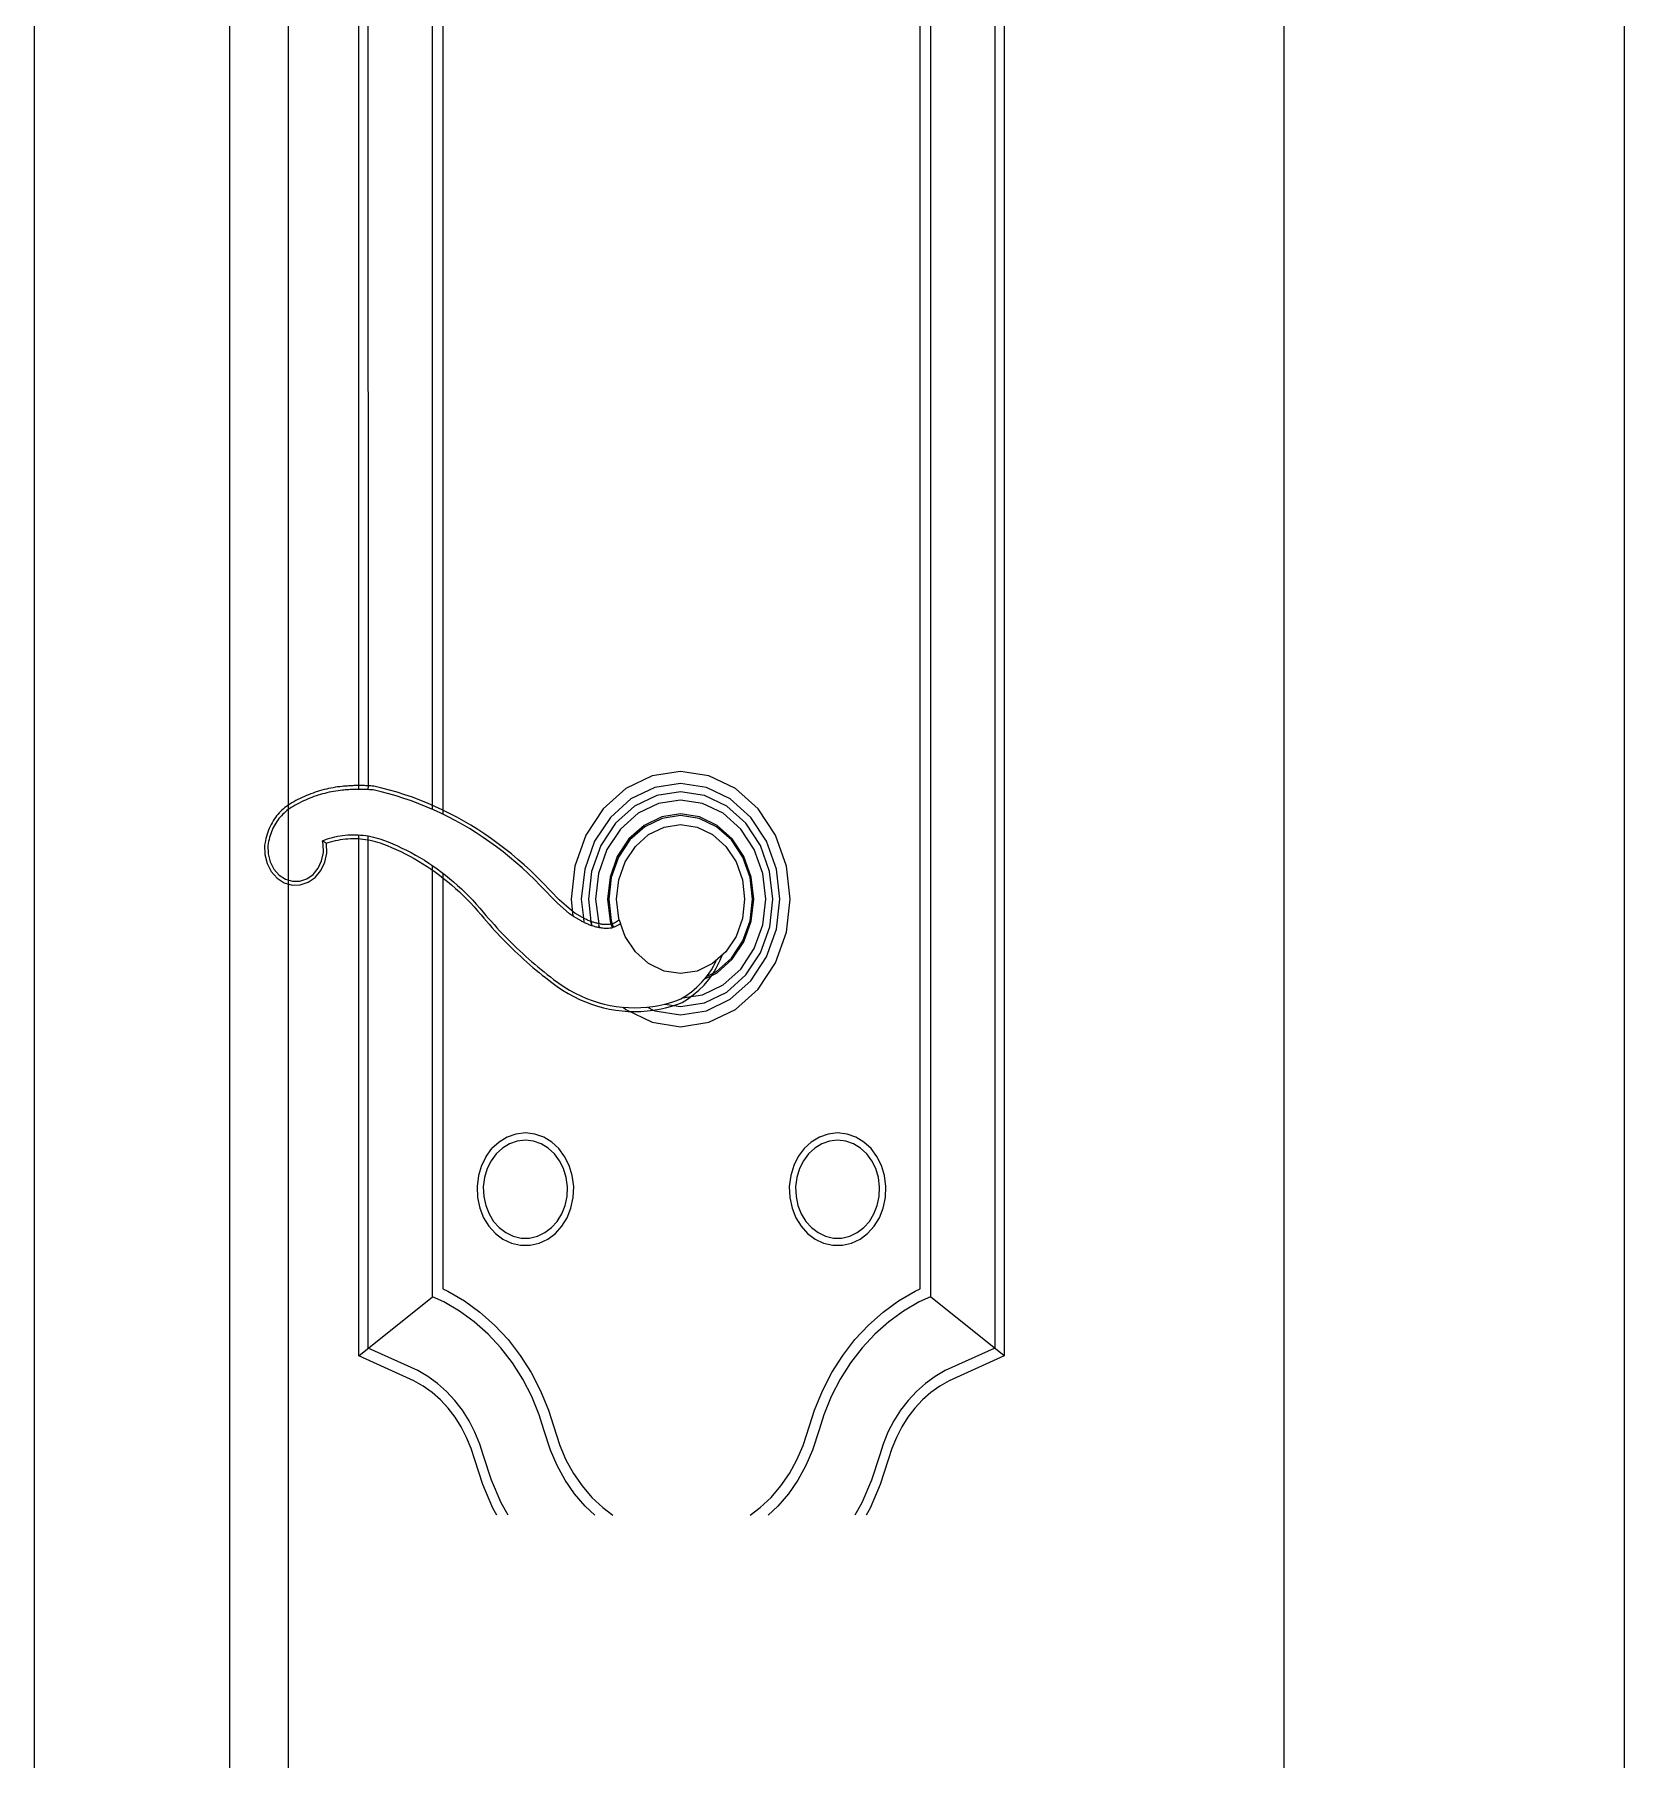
# Model space of a CAD drawing. Header units: inches. Extents: x 160056 to 168773, y -25300 to -22134.
# Drawn here: x 166627.94 to 166633.57, y -24730.51 to -24724.4 of the extents above; entities that cross this region are included whole.
import ezdxf

# ---------------------------------------------------------------- set-up
doc = ezdxf.new("R2010")
doc.units = ezdxf.units.IN
doc.header["$LTSCALE"] = 0.5
doc.header["$MEASUREMENT"] = 0
doc.layers.add('window', color=4, linetype='Continuous', lineweight=13)

msp = doc.modelspace()

# ---------------------------------------------------------------- linework, layer by layer
at = {"layer": 'window'}
for p, q in [((166633.573, -24765.6467), (166633.573, -24681.8319)), ((166632.3678, -24765.6467), (166632.3678, -24683.2288)), ((166628.8428, -24765.6467), (166628.8428, -24687.3322)), ((166628.6328, -24687.5767), (166628.6328, -24765.6467)), ((166627.9428, -24765.6467), (166627.9428, -24688.3799)), ((166629.0908, -24727.0766), (166629.0908, -24720.8608)), ((166631.3768, -24720.8608), (166631.3768, -24729.0824)), ((166629.125, -24727.0639), (166629.1245, -24720.8877)), ((166631.3431, -24720.8877), (166631.3431, -24729.0555)), ((166629.3523, -24727.1476), (166629.3523, -24721.0695)), ((166629.3882, -24721.0981), (166629.3882, -24727.1642)), ((166631.0795, -24728.8451), (166631.0795, -24721.0981)), ((166631.1153, -24721.0695), (166631.1153, -24728.8737)), ((166630.1303, -24727.0288), (166630.0367, -24727.0739)), ((166630.2308, -24727.0134), (166630.1303, -24727.0288)), ((166630.3312, -24727.0288), (166630.2308, -24727.0134)), ((166630.4248, -24727.0739), (166630.3312, -24727.0288)), ((166628.9136, -24727.0953), (166628.9059, -24727.0985)), ((166628.9213, -24727.0923), (166628.9136, -24727.0953)), ((166628.929, -24727.0894), (166628.9213, -24727.0923)), ((166628.9368, -24727.0867), (166628.929, -24727.0894)), ((166628.9446, -24727.0842), (166628.9368, -24727.0867)), ((166628.9525, -24727.0817), (166628.9446, -24727.0842)), ((166628.9553, -24727.0948), (166628.9477, -24727.0972)), ((166628.9604, -24727.0795), (166628.9525, -24727.0817)), ((166628.963, -24727.0926), (166628.9553, -24727.0948)), ((166628.9683, -24727.0774), (166628.9604, -24727.0795)), ((166628.9708, -24727.0906), (166628.963, -24727.0926)), ((166628.9762, -24727.0754), (166628.9683, -24727.0774)), ((166628.9785, -24727.0887), (166628.9708, -24727.0906)), ((166628.9842, -24727.0736), (166628.9762, -24727.0754)), ((166628.9863, -24727.0869), (166628.9785, -24727.0887)), ((166628.9922, -24727.072), (166628.9842, -24727.0736)), ((166628.9941, -24727.0853), (166628.9863, -24727.0869)), ((166629.0002, -24727.0705), (166628.9922, -24727.072)), ((166629.002, -24727.0838), (166628.9941, -24727.0853)), ((166629.0083, -24727.0692), (166629.0002, -24727.0705)), ((166629.0098, -24727.0825), (166629.002, -24727.0838)), ((166629.0163, -24727.068), (166629.0083, -24727.0692)), ((166629.0177, -24727.0814), (166629.0098, -24727.0825)), ((166629.0244, -24727.067), (166629.0163, -24727.068)), ((166629.0256, -24727.0804), (166629.0177, -24727.0814)), ((166629.0325, -24727.0661), (166629.0244, -24727.067)), ((166629.0335, -24727.0796), (166629.0256, -24727.0804)), ((166629.0371, -24727.0657), (166629.0325, -24727.0661)), ((166629.038, -24727.0791), (166629.0335, -24727.0796)), ((166629.0417, -24727.0653), (166629.0371, -24727.0657)), ((166629.0426, -24727.0787), (166629.038, -24727.0791)), ((166629.0464, -24727.0649), (166629.0417, -24727.0653)), ((166629.0471, -24727.0784), (166629.0426, -24727.0787)), ((166629.051, -24727.0646), (166629.0464, -24727.0649)), ((166629.0516, -24727.0781), (166629.0471, -24727.0784)), ((166629.0556, -24727.0643), (166629.051, -24727.0646)), ((166629.0562, -24727.0778), (166629.0516, -24727.0781)), ((166629.0602, -24727.064), (166629.0556, -24727.0643)), ((166629.0607, -24727.0775), (166629.0562, -24727.0778)), ((166629.0648, -24727.0638), (166629.0602, -24727.064)), ((166629.0653, -24727.0773), (166629.0607, -24727.0775)), ((166629.0695, -24727.0636), (166629.0648, -24727.0638)), ((166629.0698, -24727.0771), (166629.0653, -24727.0773)), ((166629.0741, -24727.0634), (166629.0695, -24727.0636)), ((166629.0744, -24727.0769), (166629.0698, -24727.0771)), ((166629.0787, -24727.0633), (166629.0741, -24727.0634)), ((166629.0789, -24727.0768), (166629.0744, -24727.0769)), ((166629.0833, -24727.0632), (166629.0787, -24727.0633)), ((166629.0835, -24727.0767), (166629.0789, -24727.0768)), ((166629.088, -24727.0632), (166629.0833, -24727.0632)), ((166629.088, -24727.0767), (166629.0835, -24727.0767)), ((166629.0926, -24727.0631), (166629.088, -24727.0632)), ((166629.0926, -24727.0766), (166629.088, -24727.0767)), ((166629.0972, -24727.0631), (166629.0926, -24727.0631)), ((166629.0972, -24727.0766), (166629.0926, -24727.0766)), ((166629.1018, -24727.0632), (166629.0972, -24727.0631)), ((166629.1017, -24727.0767), (166629.0972, -24727.0766)), ((166629.1063, -24727.0768), (166629.1017, -24727.0767)), ((166629.1065, -24727.0633), (166629.1018, -24727.0632)), ((166629.1108, -24727.0769), (166629.1063, -24727.0768)), ((166629.1111, -24727.0634), (166629.1065, -24727.0633)), ((166629.1154, -24727.077), (166629.1108, -24727.0769)), ((166629.1157, -24727.0635), (166629.1111, -24727.0634)), ((166629.1199, -24727.0772), (166629.1154, -24727.077)), ((166629.1203, -24727.0637), (166629.1157, -24727.0635)), ((166629.1245, -24727.0774), (166629.1199, -24727.0772)), ((166629.125, -24727.0639), (166629.1203, -24727.0637)), ((166629.1245, -24727.0774), (166629.125, -24727.0639)), ((166629.129, -24727.0776), (166629.1245, -24727.0774)), ((166629.1296, -24727.0642), (166629.125, -24727.0639)), ((166629.1336, -24727.0779), (166629.129, -24727.0776)), ((166629.1342, -24727.0644), (166629.1296, -24727.0642)), ((166629.1381, -24727.0782), (166629.1336, -24727.0779)), ((166629.1388, -24727.0647), (166629.1342, -24727.0644)), ((166629.1426, -24727.0786), (166629.1381, -24727.0782)), ((166629.1442, -24727.0651), (166629.1388, -24727.0647)), ((166629.1699, -24727.0849), (166629.1426, -24727.0786)), ((166629.1723, -24727.0717), (166629.1442, -24727.0651)), ((166629.197, -24727.092), (166629.1699, -24727.0849)), ((166629.1996, -24727.0789), (166629.1723, -24727.0717)), ((166629.2239, -24727.0998), (166629.197, -24727.092)), ((166629.2269, -24727.0868), (166629.1996, -24727.0789)), ((166629.2539, -24727.0953), (166629.2269, -24727.0868)), ((166630.0367, -24727.0739), (166629.9564, -24727.1457)), ((166630.1397, -24727.0696), (166630.0549, -24727.1105)), ((166630.2308, -24727.0557), (166630.1397, -24727.0696)), ((166630.2308, -24727.0852), (166630.1463, -24727.0981)), ((166630.3218, -24727.0696), (166630.2308, -24727.0557)), ((166630.3152, -24727.0981), (166630.2308, -24727.0852)), ((166630.4066, -24727.1105), (166630.3218, -24727.0696)), ((166630.5051, -24727.1457), (166630.4248, -24727.0739)), ((166628.814, -24727.1547), (166628.8091, -24727.1598)), ((166628.819, -24727.1498), (166628.814, -24727.1547)), ((166628.8242, -24727.1452), (166628.819, -24727.1498)), ((166628.8296, -24727.1407), (166628.8242, -24727.1452)), ((166628.8311, -24727.156), (166628.8263, -24727.1604)), ((166628.8351, -24727.1366), (166628.8296, -24727.1407)), ((166628.8361, -24727.1519), (166628.8311, -24727.156)), ((166628.8407, -24727.1326), (166628.8351, -24727.1366)), ((166628.8412, -24727.148), (166628.8361, -24727.1519)), ((166628.8464, -24727.129), (166628.8407, -24727.1326)), ((166628.8465, -24727.1443), (166628.8412, -24727.148)), ((166628.8537, -24727.1246), (166628.8464, -24727.129)), ((166628.8518, -24727.1409), (166628.8465, -24727.1443)), ((166628.8589, -24727.1367), (166628.8518, -24727.1409)), ((166628.861, -24727.1205), (166628.8537, -24727.1246)), ((166628.866, -24727.1326), (166628.8589, -24727.1367)), ((166628.8684, -24727.1164), (166628.861, -24727.1205)), ((166628.8732, -24727.1287), (166628.866, -24727.1326)), ((166628.8758, -24727.1126), (166628.8684, -24727.1164)), ((166628.8804, -24727.1249), (166628.8732, -24727.1287)), ((166628.8832, -24727.1088), (166628.8758, -24727.1126)), ((166628.8877, -24727.1212), (166628.8804, -24727.1249)), ((166628.8907, -24727.1052), (166628.8832, -24727.1088)), ((166628.8951, -24727.1177), (166628.8877, -24727.1212)), ((166628.8983, -24727.1018), (166628.8907, -24727.1052)), ((166628.9024, -24727.1144), (166628.8951, -24727.1177)), ((166628.9059, -24727.0985), (166628.8983, -24727.1018)), ((166628.9099, -24727.1111), (166628.9024, -24727.1144)), ((166628.9173, -24727.1081), (166628.9099, -24727.1111)), ((166628.9249, -24727.1051), (166628.9173, -24727.1081)), ((166628.9324, -24727.1023), (166628.9249, -24727.1051)), ((166628.94, -24727.0997), (166628.9324, -24727.1023)), ((166628.9477, -24727.0972), (166628.94, -24727.0997)), ((166629.2507, -24727.1083), (166629.2239, -24727.0998)), ((166629.2774, -24727.1175), (166629.2507, -24727.1083)), ((166629.2808, -24727.1046), (166629.2539, -24727.0953)), ((166629.3038, -24727.1274), (166629.2774, -24727.1175)), ((166629.3075, -24727.1146), (166629.2808, -24727.1046)), ((166629.3301, -24727.138), (166629.3038, -24727.1274)), ((166629.334, -24727.1253), (166629.3075, -24727.1146)), ((166629.3561, -24727.1492), (166629.3301, -24727.138)), ((166629.3602, -24727.1366), (166629.334, -24727.1253)), ((166629.3819, -24727.1612), (166629.3561, -24727.1492)), ((166629.3863, -24727.1487), (166629.3602, -24727.1366)), ((166629.4121, -24727.1614), (166629.3863, -24727.1487)), ((166629.9564, -24727.1457), (166629.8947, -24727.2392)), ((166630.0549, -24727.1105), (166629.9821, -24727.1756)), ((166630.0676, -24727.1361), (166630, -24727.1965)), ((166630.1463, -24727.0981), (166630.0676, -24727.1361)), ((166630.1528, -24727.1263), (166630.0801, -24727.1613)), ((166630.2308, -24727.1144), (166630.1528, -24727.1263)), ((166630.3087, -24727.1263), (166630.2308, -24727.1144)), ((166630.3814, -24727.1613), (166630.3087, -24727.1263)), ((166630.3939, -24727.1361), (166630.3152, -24727.0981)), ((166630.4615, -24727.1965), (166630.3939, -24727.1361)), ((166630.4794, -24727.1756), (166630.4066, -24727.1105)), ((166630.5668, -24727.2392), (166630.5051, -24727.1457)), ((166628.7739, -24727.2146), (166628.7711, -24727.2215)), ((166628.777, -24727.2079), (166628.7739, -24727.2146)), ((166628.7803, -24727.2013), (166628.777, -24727.2079)), ((166628.7838, -24727.1948), (166628.7803, -24727.2013)), ((166628.7875, -24727.1885), (166628.7838, -24727.1948)), ((166628.7871, -24727.2144), (166628.7843, -24727.2207)), ((166628.7902, -24727.2083), (166628.7871, -24727.2144)), ((166628.7915, -24727.1824), (166628.7875, -24727.1885)), ((166628.7935, -24727.2022), (166628.7902, -24727.2083)), ((166628.7956, -24727.1765), (166628.7915, -24727.1824)), ((166628.7969, -24727.1964), (166628.7935, -24727.2022)), ((166628.7999, -24727.1707), (166628.7956, -24727.1765)), ((166628.8006, -24727.1907), (166628.7969, -24727.1964)), ((166628.8044, -24727.1652), (166628.7999, -24727.1707)), ((166628.8044, -24727.1852), (166628.8006, -24727.1907)), ((166628.8091, -24727.1598), (166628.8044, -24727.1652)), ((166628.8085, -24727.1798), (166628.8044, -24727.1852)), ((166628.8127, -24727.1746), (166628.8085, -24727.1798)), ((166628.8171, -24727.1697), (166628.8127, -24727.1746)), ((166628.8216, -24727.1649), (166628.8171, -24727.1697)), ((166628.8263, -24727.1604), (166628.8216, -24727.1649)), ((166629.4075, -24727.1738), (166629.3819, -24727.1612)), ((166629.4328, -24727.187), (166629.4075, -24727.1738)), ((166629.4377, -24727.1748), (166629.4121, -24727.1614)), ((166629.4579, -24727.201), (166629.4328, -24727.187)), ((166629.463, -24727.1889), (166629.4377, -24727.1748)), ((166629.4827, -24727.2156), (166629.4579, -24727.201)), ((166629.488, -24727.2036), (166629.463, -24727.1889)), ((166629.5072, -24727.2308), (166629.4827, -24727.2156)), ((166629.5127, -24727.2189), (166629.488, -24727.2036)), ((166629.9821, -24727.1756), (166629.9262, -24727.2604)), ((166630, -24727.1965), (166629.9481, -24727.2751)), ((166630.0177, -24727.2171), (166629.9698, -24727.2897)), ((166630.0801, -24727.1613), (166630.0177, -24727.2171)), ((166630.1013, -24727.2041), (166630.0477, -24727.252)), ((166630.1036, -24727.2087), (166630.0509, -24727.2558)), ((166630.1638, -24727.174), (166630.1013, -24727.2041)), ((166630.1649, -24727.1791), (166630.1036, -24727.2087)), ((166630.1174, -24727.2365), (166630.1721, -24727.2102)), ((166630.2308, -24727.1637), (166630.1638, -24727.174)), ((166630.2308, -24727.1691), (166630.1649, -24727.1791)), ((166630.1721, -24727.2102), (166630.2308, -24727.2012)), ((166630.2978, -24727.174), (166630.2308, -24727.1637)), ((166630.2966, -24727.1791), (166630.2308, -24727.1691)), ((166630.2308, -24727.2012), (166630.2894, -24727.2102)), ((166630.2894, -24727.2102), (166630.3441, -24727.2365)), ((166630.3579, -24727.2087), (166630.2966, -24727.1791)), ((166630.3602, -24727.2041), (166630.2978, -24727.174)), ((166630.4106, -24727.2558), (166630.3579, -24727.2087)), ((166630.4138, -24727.252), (166630.3602, -24727.2041)), ((166630.4438, -24727.2171), (166630.3814, -24727.1613)), ((166630.4917, -24727.2897), (166630.4438, -24727.2171)), ((166630.5134, -24727.2751), (166630.4615, -24727.1965)), ((166630.5353, -24727.2604), (166630.4794, -24727.1756)), ((166628.759, -24727.265), (166628.7577, -24727.2736)), ((166628.7577, -24727.2736), (166628.7582, -24727.3067)), ((166628.7604, -24727.2576), (166628.759, -24727.265)), ((166628.7621, -24727.2502), (166628.7604, -24727.2576)), ((166628.7639, -24727.2429), (166628.7621, -24727.2502)), ((166628.7661, -24727.2356), (166628.7639, -24727.2429)), ((166628.7685, -24727.2285), (166628.7661, -24727.2356)), ((166628.7711, -24727.2215), (166628.7685, -24727.2285)), ((166628.7704, -24727.2677), (166628.7693, -24727.2747)), ((166628.7693, -24727.2747), (166628.7698, -24727.3047)), ((166628.7717, -24727.2607), (166628.7704, -24727.2677)), ((166628.7732, -24727.2538), (166628.7717, -24727.2607)), ((166628.775, -24727.247), (166628.7732, -24727.2538)), ((166628.777, -24727.2403), (166628.775, -24727.247)), ((166628.7792, -24727.2336), (166628.777, -24727.2403)), ((166628.7816, -24727.2271), (166628.7792, -24727.2336)), ((166628.7843, -24727.2207), (166628.7816, -24727.2271)), ((166628.9623, -24727.2582), (166628.971, -24727.2549)), ((166628.9654, -24727.2705), (166628.9623, -24727.2582)), ((166628.9623, -24727.2582), (166628.973, -24727.2648)), ((166628.9658, -24727.3005), (166628.9654, -24727.2705)), ((166628.971, -24727.2549), (166628.9798, -24727.2519)), ((166628.9741, -24727.2655), (166628.975, -24727.2661)), ((166628.9745, -24727.2678), (166628.9766, -24727.2671)), ((166628.9766, -24727.2671), (166628.9829, -24727.2649)), ((166628.9769, -24727.2685), (166628.9766, -24727.2671)), ((166628.9774, -24727.3021), (166628.9769, -24727.2685)), ((166628.9798, -24727.2519), (166628.9887, -24727.2492)), ((166628.9829, -24727.2649), (166628.9915, -24727.2623)), ((166628.9887, -24727.2492), (166628.9976, -24727.2467)), ((166628.9915, -24727.2623), (166629.0001, -24727.2599)), ((166628.9976, -24727.2467), (166629.0065, -24727.2446)), ((166629.0001, -24727.2599), (166629.0088, -24727.2578)), ((166629.0065, -24727.2446), (166629.0155, -24727.2427)), ((166629.0088, -24727.2578), (166629.0175, -24727.256)), ((166629.0155, -24727.2427), (166629.0246, -24727.241)), ((166629.0175, -24727.256), (166629.0262, -24727.2544)), ((166629.0246, -24727.241), (166629.0337, -24727.2397)), ((166629.0262, -24727.2544), (166629.035, -24727.2531)), ((166629.0337, -24727.2397), (166629.0428, -24727.2386)), ((166629.035, -24727.2531), (166629.0438, -24727.252)), ((166629.0428, -24727.2386), (166629.0519, -24727.2378)), ((166629.0438, -24727.252), (166629.0526, -24727.2513)), ((166629.0519, -24727.2378), (166629.061, -24727.2373)), ((166629.0526, -24727.2513), (166629.0614, -24727.2508)), ((166629.061, -24727.2373), (166629.0702, -24727.2371)), ((166629.0614, -24727.2508), (166629.0703, -24727.2506)), ((166629.0702, -24727.2371), (166629.0794, -24727.2371)), ((166629.0703, -24727.2506), (166629.0791, -24727.2506)), ((166629.0791, -24727.2506), (166629.088, -24727.2509)), ((166629.0794, -24727.2371), (166629.0885, -24727.2375)), ((166629.088, -24727.2509), (166629.0968, -24727.2515)), ((166629.0885, -24727.2375), (166629.0976, -24727.2381)), ((166629.0908, -24729.0824), (166629.0908, -24727.2376)), ((166629.0968, -24727.2515), (166629.1056, -24727.2524)), ((166629.0976, -24727.2381), (166629.1068, -24727.239)), ((166629.1056, -24727.2524), (166629.1144, -24727.2535)), ((166629.1068, -24727.239), (166629.1159, -24727.2402)), ((166629.1144, -24727.2535), (166629.1232, -24727.255)), ((166629.1159, -24727.2402), (166629.1249, -24727.2416)), ((166629.1232, -24727.255), (166629.1319, -24727.2566)), ((166629.1245, -24729.0555), (166629.1249, -24727.2416)), ((166629.1249, -24727.2416), (166629.134, -24727.2434)), ((166629.1319, -24727.2566), (166629.1406, -24727.2586)), ((166629.134, -24727.2434), (166629.1429, -24727.2454)), ((166629.1406, -24727.2586), (166629.1492, -24727.2608)), ((166629.1429, -24727.2454), (166629.1519, -24727.2477)), ((166629.1492, -24727.2608), (166629.1578, -24727.2633)), ((166629.1519, -24727.2477), (166629.1608, -24727.2502)), ((166629.1578, -24727.2633), (166629.1664, -24727.266)), ((166629.1608, -24727.2502), (166629.1696, -24727.2531)), ((166629.1664, -24727.266), (166629.1748, -24727.269)), ((166629.1696, -24727.2531), (166629.1783, -24727.2562)), ((166629.1748, -24727.269), (166629.1912, -24727.2753)), ((166629.1783, -24727.2562), (166629.195, -24727.2626)), ((166629.1912, -24727.2753), (166629.2075, -24727.2821)), ((166629.195, -24727.2626), (166629.2115, -24727.2694)), ((166629.2115, -24727.2694), (166629.2279, -24727.2766)), ((166629.2279, -24727.2766), (166629.2441, -24727.2842)), ((166629.5314, -24727.2466), (166629.5072, -24727.2308)), ((166629.5372, -24727.235), (166629.5127, -24727.2189)), ((166629.5553, -24727.2631), (166629.5314, -24727.2466)), ((166629.5613, -24727.2516), (166629.5372, -24727.235)), ((166629.5788, -24727.2802), (166629.5553, -24727.2631)), ((166629.5851, -24727.2689), (166629.5613, -24727.2516)), ((166629.6085, -24727.2868), (166629.5851, -24727.2689)), ((166629.8947, -24727.2392), (166629.856, -24727.3482)), ((166629.9262, -24727.2604), (166629.8911, -24727.3591)), ((166629.9481, -24727.2751), (166629.9155, -24727.3668)), ((166630.0477, -24727.252), (166630.0066, -24727.3144)), ((166630.0509, -24727.2558), (166630.0105, -24727.3171)), ((166630.0344, -24727.3331), (166630.0705, -24727.2785)), ((166630.0705, -24727.2785), (166630.1174, -24727.2365)), ((166630.3441, -24727.2365), (166630.3911, -24727.2785)), ((166630.3911, -24727.2785), (166630.4271, -24727.3331)), ((166630.451, -24727.3171), (166630.4106, -24727.2558)), ((166630.455, -24727.3144), (166630.4138, -24727.252)), ((166630.546, -24727.3668), (166630.5134, -24727.2751)), ((166630.5705, -24727.3591), (166630.5353, -24727.2604)), ((166630.6056, -24727.3482), (166630.5668, -24727.2392)), ((166628.7582, -24727.3067), (166628.7662, -24727.339)), ((166628.7662, -24727.339), (166628.7811, -24727.3678)), ((166628.7698, -24727.3047), (166628.7769, -24727.3336)), ((166628.7769, -24727.3336), (166628.7902, -24727.3593)), ((166628.9471, -24727.356), (166628.9596, -24727.3297)), ((166628.9565, -24727.3641), (166628.9705, -24727.3347)), ((166628.9596, -24727.3297), (166628.9658, -24727.3005)), ((166628.9705, -24727.3347), (166628.9774, -24727.3021)), ((166629.2075, -24727.2821), (166629.2237, -24727.2891)), ((166629.2237, -24727.2891), (166629.2397, -24727.2966)), ((166629.2397, -24727.2966), (166629.2556, -24727.3045)), ((166629.2441, -24727.2842), (166629.2603, -24727.2921)), ((166629.2556, -24727.3045), (166629.2714, -24727.3127)), ((166629.2603, -24727.2921), (166629.2762, -24727.3005)), ((166629.2714, -24727.3127), (166629.287, -24727.3213)), ((166629.2762, -24727.3005), (166629.2921, -24727.3092)), ((166629.287, -24727.3213), (166629.3025, -24727.3303)), ((166629.2921, -24727.3092), (166629.3078, -24727.3183)), ((166629.3025, -24727.3303), (166629.3178, -24727.3397)), ((166629.3078, -24727.3183), (166629.3233, -24727.3278)), ((166629.3233, -24727.3278), (166629.3386, -24727.3376)), ((166629.3386, -24727.3376), (166629.3538, -24727.3478)), ((166629.6021, -24727.298), (166629.5788, -24727.2802)), ((166629.6249, -24727.3163), (166629.6021, -24727.298)), ((166629.6316, -24727.3053), (166629.6085, -24727.2868)), ((166629.6475, -24727.3352), (166629.6249, -24727.3163)), ((166629.6544, -24727.3244), (166629.6316, -24727.3053)), ((166629.6696, -24727.3547), (166629.6475, -24727.3352)), ((166629.6767, -24727.344), (166629.6544, -24727.3244)), ((166629.9698, -24727.2897), (166629.9397, -24727.3743)), ((166630.0066, -24727.3144), (166629.9807, -24727.3871)), ((166630.0105, -24727.3171), (166629.9851, -24727.3885)), ((166630.0118, -24727.3968), (166630.0344, -24727.3331)), ((166630.4271, -24727.3331), (166630.4497, -24727.3968)), ((166630.4764, -24727.3885), (166630.451, -24727.3171)), ((166630.4808, -24727.3871), (166630.455, -24727.3144)), ((166630.5218, -24727.3743), (166630.4917, -24727.2897)), ((166628.7811, -24727.3678), (166628.8019, -24727.3912)), ((166628.7902, -24727.3593), (166628.8088, -24727.3802)), ((166628.8019, -24727.3912), (166628.8271, -24727.4074)), ((166628.8088, -24727.3802), (166628.8314, -24727.3948)), ((166628.8314, -24727.3948), (166628.8565, -24727.402)), ((166628.8428, -24729.6467), (166628.8428, -24727.398)), ((166628.8823, -24727.4014), (166628.9071, -24727.3931)), ((166628.9071, -24727.3931), (166628.9292, -24727.3776)), ((166628.9117, -24727.4056), (166628.9365, -24727.3883)), ((166628.9292, -24727.3776), (166628.9471, -24727.356)), ((166628.9365, -24727.3883), (166628.9565, -24727.3641)), ((166629.3178, -24727.3397), (166629.3329, -24727.3494)), ((166629.3329, -24727.3494), (166629.3479, -24727.3594)), ((166629.3479, -24727.3594), (166629.3626, -24727.3698)), ((166629.3523, -24728.8737), (166629.3523, -24727.3468)), ((166629.3538, -24727.3478), (166629.3688, -24727.3584)), ((166629.3626, -24727.3698), (166629.3772, -24727.3806)), ((166629.3688, -24727.3584), (166629.3835, -24727.3693)), ((166629.3772, -24727.3806), (166629.3916, -24727.3917)), ((166629.3835, -24727.3693), (166629.3981, -24727.3806)), ((166629.3882, -24727.3729), (166629.3882, -24728.8451)), ((166629.3916, -24727.3917), (166629.4058, -24727.4032)), ((166629.3981, -24727.3806), (166629.4125, -24727.3922)), ((166629.4125, -24727.3922), (166629.4267, -24727.4041)), ((166629.6914, -24727.3748), (166629.6696, -24727.3547)), ((166629.6987, -24727.3643), (166629.6767, -24727.344)), ((166629.7128, -24727.3954), (166629.6914, -24727.3748)), ((166629.7203, -24727.3851), (166629.6987, -24727.3643)), ((166629.7338, -24727.4166), (166629.7128, -24727.3954)), ((166629.7414, -24727.4065), (166629.7203, -24727.3851)), ((166629.856, -24727.3482), (166629.8427, -24727.4651)), ((166629.8911, -24727.3591), (166629.8791, -24727.4651)), ((166629.9155, -24727.3668), (166629.9044, -24727.4651)), ((166629.9397, -24727.3743), (166629.9295, -24727.4651)), ((166629.9807, -24727.3871), (166629.9719, -24727.4651)), ((166629.9851, -24727.3885), (166629.9765, -24727.4651)), ((166630.0041, -24727.4651), (166630.0118, -24727.3968)), ((166630.4497, -24727.3968), (166630.4575, -24727.4651)), ((166630.4851, -24727.4651), (166630.4764, -24727.3885)), ((166630.4897, -24727.4651), (166630.4808, -24727.3871)), ((166630.5321, -24727.4651), (166630.5218, -24727.3743)), ((166630.5571, -24727.4651), (166630.546, -24727.3668)), ((166630.5825, -24727.4651), (166630.5705, -24727.3591)), ((166630.6188, -24727.4651), (166630.6056, -24727.3482)), ((166628.8271, -24727.4074), (166628.8551, -24727.4155)), ((166628.8551, -24727.4155), (166628.884, -24727.4149)), ((166628.8565, -24727.402), (166628.8823, -24727.4014)), ((166628.884, -24727.4149), (166628.9117, -24727.4056)), ((166629.4058, -24727.4032), (166629.4198, -24727.415)), ((166629.4198, -24727.415), (166629.4336, -24727.4271)), ((166629.4267, -24727.4041), (166629.4407, -24727.4164)), ((166629.4336, -24727.4271), (166629.4472, -24727.4395)), ((166629.4407, -24727.4164), (166629.4545, -24727.429)), ((166629.4472, -24727.4395), (166629.4606, -24727.4523)), ((166629.4545, -24727.429), (166629.468, -24727.442)), ((166629.4606, -24727.4523), (166629.4737, -24727.4654)), ((166629.468, -24727.442), (166629.4813, -24727.4552)), ((166629.4813, -24727.4552), (166629.4944, -24727.4688)), ((166629.7938, -24727.4787), (166629.7338, -24727.4166)), ((166629.8012, -24727.4682), (166629.7414, -24727.4065)), ((166629.4737, -24727.4654), (166629.4866, -24727.4788)), ((166629.4866, -24727.4788), (166629.4992, -24727.4925)), ((166629.4944, -24727.4688), (166629.5072, -24727.4827)), ((166629.4992, -24727.4925), (166629.5116, -24727.5065)), ((166629.5072, -24727.4827), (166629.5198, -24727.4969)), ((166629.5116, -24727.5065), (166629.5239, -24727.5209)), ((166629.5198, -24727.4969), (166629.5321, -24727.5114)), ((166629.5239, -24727.5209), (166629.5333, -24727.5321)), ((166629.5321, -24727.5114), (166629.5415, -24727.5226)), ((166629.5415, -24727.5226), (166629.551, -24727.5336)), ((166629.8374, -24727.5167), (166629.7938, -24727.4787)), ((166629.8439, -24727.5054), (166629.8012, -24727.4682)), ((166629.8509, -24727.5261), (166629.8374, -24727.5167)), ((166629.8427, -24727.4651), (166629.8495, -24727.5251)), ((166629.8566, -24727.5143), (166629.8439, -24727.5054)), ((166629.8835, -24727.5303), (166629.8566, -24727.5143)), ((166629.8791, -24727.4651), (166629.8863, -24727.5319)), ((166629.9044, -24727.4651), (166629.9129, -24727.544)), ((166629.9295, -24727.4651), (166629.9407, -24727.5522)), ((166629.9719, -24727.4651), (166629.9807, -24727.5431)), ((166629.9765, -24727.4651), (166629.9851, -24727.5417)), ((166630.0118, -24727.5334), (166630.0041, -24727.4651)), ((166630.4575, -24727.4651), (166630.4497, -24727.5334)), ((166630.4764, -24727.5417), (166630.4851, -24727.4651)), ((166630.4808, -24727.5431), (166630.4897, -24727.4651)), ((166630.5218, -24727.5559), (166630.5321, -24727.4651)), ((166630.5466, -24727.5636), (166630.5571, -24727.4651)), ((166630.5705, -24727.571), (166630.5825, -24727.4651)), ((166630.6056, -24727.582), (166630.6188, -24727.4651)), ((166629.5333, -24727.5321), (166629.5429, -24727.5432)), ((166629.5429, -24727.5432), (166629.5525, -24727.5543)), ((166629.551, -24727.5336), (166629.5606, -24727.5446)), ((166629.5525, -24727.5543), (166629.5623, -24727.5652)), ((166629.5606, -24727.5446), (166629.5703, -24727.5555)), ((166629.5623, -24727.5652), (166629.5721, -24727.5761)), ((166629.5703, -24727.5555), (166629.5801, -24727.5663)), ((166629.5721, -24727.5761), (166629.5821, -24727.5868)), ((166629.5801, -24727.5663), (166629.5899, -24727.5769)), ((166629.5899, -24727.5769), (166629.5999, -24727.5875)), ((166629.8784, -24727.5424), (166629.8509, -24727.5261)), ((166629.8814, -24727.5441), (166629.8784, -24727.5424)), ((166629.8844, -24727.5457), (166629.8814, -24727.5441)), ((166629.8863, -24727.5319), (166629.8835, -24727.5303)), ((166629.8875, -24727.5473), (166629.8844, -24727.5457)), ((166629.8892, -24727.5334), (166629.8863, -24727.5319)), ((166629.8863, -24727.5319), (166629.8884, -24727.5478)), ((166629.8906, -24727.5488), (166629.8875, -24727.5473)), ((166629.8921, -24727.5349), (166629.8892, -24727.5334)), ((166629.8937, -24727.5503), (166629.8906, -24727.5488)), ((166629.895, -24727.5364), (166629.8921, -24727.5349)), ((166629.8968, -24727.5517), (166629.8937, -24727.5503)), ((166629.898, -24727.5378), (166629.895, -24727.5364)), ((166629.8999, -24727.5531), (166629.8968, -24727.5517)), ((166629.9009, -24727.5391), (166629.898, -24727.5378)), ((166629.9031, -24727.5544), (166629.8999, -24727.5531)), ((166629.9039, -24727.5404), (166629.9009, -24727.5391)), ((166629.9062, -24727.5557), (166629.9031, -24727.5544)), ((166629.9069, -24727.5417), (166629.9039, -24727.5404)), ((166629.9094, -24727.5569), (166629.9062, -24727.5557)), ((166629.9099, -24727.5429), (166629.9069, -24727.5417)), ((166629.9126, -24727.558), (166629.9094, -24727.5569)), ((166629.9129, -24727.544), (166629.9099, -24727.5429)), ((166629.9158, -24727.5592), (166629.9126, -24727.558)), ((166629.9129, -24727.544), (166629.9158, -24727.5592)), ((166629.9129, -24727.544), (166629.9144, -24727.5587)), ((166629.916, -24727.5451), (166629.9129, -24727.544)), ((166629.919, -24727.5602), (166629.9158, -24727.5592)), ((166629.919, -24727.5462), (166629.916, -24727.5451)), ((166629.9221, -24727.5472), (166629.919, -24727.5462)), ((166629.9222, -24727.5612), (166629.919, -24727.5602)), ((166629.9251, -24727.5482), (166629.9221, -24727.5472)), ((166629.9255, -24727.5622), (166629.9222, -24727.5612)), ((166629.9282, -24727.5491), (166629.9251, -24727.5482)), ((166629.9287, -24727.5631), (166629.9255, -24727.5622)), ((166629.9313, -24727.5499), (166629.9282, -24727.5491)), ((166629.932, -24727.5639), (166629.9287, -24727.5631)), ((166629.9344, -24727.5507), (166629.9313, -24727.5499)), ((166629.9353, -24727.5647), (166629.932, -24727.5639)), ((166629.9375, -24727.5515), (166629.9344, -24727.5507)), ((166629.9385, -24727.5654), (166629.9353, -24727.5647)), ((166629.9407, -24727.5522), (166629.9375, -24727.5515)), ((166629.9418, -24727.5661), (166629.9385, -24727.5654)), ((166629.9407, -24727.5522), (166629.9397, -24727.5559)), ((166629.9397, -24727.5559), (166629.9435, -24727.5665)), ((166629.9438, -24727.5528), (166629.9407, -24727.5522)), ((166629.9451, -24727.5668), (166629.9418, -24727.5661)), ((166629.9469, -24727.5534), (166629.9438, -24727.5528)), ((166629.9484, -24727.5673), (166629.9451, -24727.5668)), ((166629.9501, -24727.554), (166629.9469, -24727.5534)), ((166629.9517, -24727.5679), (166629.9484, -24727.5673)), ((166629.9532, -24727.5545), (166629.9501, -24727.554)), ((166629.9551, -24727.5683), (166629.9517, -24727.5679)), ((166629.9562, -24727.5549), (166629.9532, -24727.5545)), ((166629.9604, -24727.5688), (166629.9551, -24727.5683)), ((166629.961, -24727.5553), (166629.9562, -24727.5549)), ((166629.9658, -24727.5689), (166629.9604, -24727.5688)), ((166629.9661, -24727.5554), (166629.961, -24727.5553)), ((166629.9708, -24727.5691), (166629.9658, -24727.5689)), ((166629.9708, -24727.5556), (166629.9661, -24727.5554)), ((166629.9751, -24727.5555), (166629.9708, -24727.5556)), ((166629.9759, -24727.5689), (166629.9708, -24727.5691)), ((166629.9794, -24727.555), (166629.9751, -24727.5555)), ((166629.9809, -24727.5684), (166629.9759, -24727.5689)), ((166629.9836, -24727.5542), (166629.9794, -24727.555)), ((166629.9807, -24727.5431), (166629.9836, -24727.5542)), ((166629.9858, -24727.5675), (166629.9809, -24727.5684)), ((166629.9878, -24727.5531), (166629.9836, -24727.5542)), ((166629.9836, -24727.5542), (166629.9891, -24727.5666)), ((166629.9851, -24727.5417), (166629.9878, -24727.5531)), ((166629.9891, -24727.5666), (166629.9858, -24727.5675)), ((166629.9919, -24727.5517), (166629.9878, -24727.5531)), ((166629.9878, -24727.5531), (166629.9935, -24727.5652)), ((166629.9907, -24727.5662), (166629.9891, -24727.5666)), ((166629.9956, -24727.5645), (166629.9907, -24727.5662)), ((166629.996, -24727.55), (166629.9919, -24727.5517)), ((166630.0003, -24727.5625), (166629.9956, -24727.5645)), ((166629.9999, -24727.548), (166629.996, -24727.55)), ((166630.0037, -24727.5457), (166629.9999, -24727.548)), ((166630.0049, -24727.5602), (166630.0003, -24727.5625)), ((166630.0074, -24727.5431), (166630.0037, -24727.5457)), ((166630.0094, -24727.5575), (166630.0049, -24727.5602)), ((166630.0109, -24727.5403), (166630.0074, -24727.5431)), ((166630.0137, -24727.5545), (166630.0094, -24727.5575)), ((166630.0134, -24727.538), (166630.0109, -24727.5403)), ((166630.0134, -24727.538), (166630.0118, -24727.5334)), ((166630.0134, -24727.538), (166630.0178, -24727.5511)), ((166630.0178, -24727.5511), (166630.0137, -24727.5545)), ((166630.0344, -24727.597), (166630.0178, -24727.5511)), ((166630.4497, -24727.5334), (166630.4271, -24727.597)), ((166630.451, -24727.6131), (166630.4764, -24727.5417)), ((166630.455, -24727.6158), (166630.4808, -24727.5431)), ((166630.4917, -24727.6405), (166630.5218, -24727.5559)), ((166630.5134, -24727.655), (166630.5466, -24727.5636)), ((166630.5353, -24727.6698), (166630.5705, -24727.571)), ((166630.5668, -24727.6909), (166630.6056, -24727.582)), ((166629.5821, -24727.5868), (166629.5921, -24727.5975)), ((166629.5921, -24727.5975), (166629.6022, -24727.608)), ((166629.5999, -24727.5875), (166629.6099, -24727.5979)), ((166629.6022, -24727.608), (166629.6124, -24727.6184)), ((166629.6099, -24727.5979), (166629.62, -24727.6082)), ((166629.6124, -24727.6184), (166629.6227, -24727.6287)), ((166629.62, -24727.6082), (166629.6302, -24727.6184)), ((166629.6227, -24727.6287), (166629.633, -24727.6389)), ((166629.6302, -24727.6184), (166629.6405, -24727.6285)), ((166629.633, -24727.6389), (166629.6435, -24727.649)), ((166629.6405, -24727.6285), (166629.6508, -24727.6385)), ((166629.6508, -24727.6385), (166629.6613, -24727.6484)), ((166630.0705, -24727.6517), (166630.0344, -24727.597)), ((166630.4271, -24727.597), (166630.3911, -24727.6517)), ((166630.4106, -24727.6744), (166630.451, -24727.6131)), ((166630.4138, -24727.6782), (166630.455, -24727.6158)), ((166630.4438, -24727.7131), (166630.4917, -24727.6405)), ((166629.6435, -24727.649), (166629.654, -24727.6589)), ((166629.654, -24727.6589), (166629.6646, -24727.6687)), ((166629.6613, -24727.6484), (166629.6718, -24727.6582)), ((166629.6646, -24727.6687), (166629.6753, -24727.6785)), ((166629.6718, -24727.6582), (166629.6824, -24727.6678)), ((166629.6753, -24727.6785), (166629.686, -24727.6881)), ((166629.6824, -24727.6678), (166629.693, -24727.6773)), ((166629.686, -24727.6881), (166629.6969, -24727.6976)), ((166629.693, -24727.6773), (166629.7038, -24727.6867)), ((166629.6969, -24727.6976), (166629.7078, -24727.7069)), ((166629.7038, -24727.6867), (166629.7146, -24727.696)), ((166629.7146, -24727.696), (166629.7255, -24727.7052)), ((166629.7255, -24727.7052), (166629.7365, -24727.7143)), ((166630.1174, -24727.6936), (166630.0705, -24727.6517)), ((166630.1721, -24727.72), (166630.1174, -24727.6936)), ((166630.3441, -24727.6936), (166630.2894, -24727.72)), ((166630.3395, -24727.7153), (166630.3468, -24727.7022)), ((166630.3911, -24727.6517), (166630.3441, -24727.6936)), ((166630.3468, -24727.7022), (166630.3537, -24727.6889)), ((166630.3537, -24727.6889), (166630.3568, -24727.6823)), ((166630.3566, -24727.7094), (166630.3637, -24727.6956)), ((166630.3579, -24727.7215), (166630.4106, -24727.6744)), ((166630.3602, -24727.7261), (166630.4138, -24727.6782)), ((166630.3637, -24727.6956), (166630.3704, -24727.6815)), ((166630.3704, -24727.6815), (166630.3766, -24727.6672)), ((166630.3766, -24727.6672), (166630.3783, -24727.6631)), ((166630.4615, -24727.7337), (166630.5134, -24727.655)), ((166630.4794, -24727.7546), (166630.5353, -24727.6698)), ((166630.5051, -24727.7845), (166630.5668, -24727.6909)), ((166629.7078, -24727.7069), (166629.7188, -24727.7162)), ((166629.7188, -24727.7162), (166629.7298, -24727.7253)), ((166629.7298, -24727.7253), (166629.741, -24727.7343)), ((166629.7365, -24727.7143), (166629.7475, -24727.7232)), ((166629.741, -24727.7343), (166629.7522, -24727.7432)), ((166629.7475, -24727.7232), (166629.7587, -24727.732)), ((166629.7522, -24727.7432), (166629.7635, -24727.7519)), ((166629.7587, -24727.732), (166629.7698, -24727.7407)), ((166629.7635, -24727.7519), (166629.7748, -24727.7606)), ((166629.7698, -24727.7407), (166629.7811, -24727.7493)), ((166629.7748, -24727.7606), (166629.7934, -24727.7743)), ((166629.7811, -24727.7493), (166629.7994, -24727.7628)), ((166629.7994, -24727.7628), (166629.8182, -24727.7754)), ((166630.2308, -24727.729), (166630.1721, -24727.72)), ((166630.2894, -24727.72), (166630.2308, -24727.729)), ((166630.2882, -24727.7773), (166630.306, -24727.7597)), ((166630.306, -24727.7597), (166630.3226, -24727.7405)), ((166630.3138, -24727.7696), (166630.331, -24727.7497)), ((166630.317, -24727.7469), (166630.3414, -24727.7357)), ((166630.3226, -24727.7405), (166630.3323, -24727.7274)), ((166630.3248, -24727.7374), (166630.3579, -24727.7215)), ((166630.331, -24727.7497), (166630.3414, -24727.7357)), ((166630.3323, -24727.7274), (166630.3395, -24727.7153)), ((166630.3414, -24727.7357), (166630.3491, -24727.7229)), ((166630.3414, -24727.7357), (166630.3602, -24727.7261)), ((166630.3491, -24727.7229), (166630.3566, -24727.7094)), ((166630.3814, -24727.7688), (166630.4438, -24727.7131)), ((166630.3939, -24727.7941), (166630.4615, -24727.7337)), ((166630.4066, -24727.8196), (166630.4794, -24727.7546)), ((166629.7934, -24727.7743), (166629.8126, -24727.7873)), ((166629.8126, -24727.7873), (166629.8322, -24727.7992)), ((166629.8182, -24727.7754), (166629.8374, -24727.7872)), ((166629.8322, -24727.7992), (166629.8523, -24727.8102)), ((166629.8374, -24727.7872), (166629.857, -24727.7979)), ((166629.8523, -24727.8102), (166629.8727, -24727.8203)), ((166629.857, -24727.7979), (166629.877, -24727.8077)), ((166629.8727, -24727.8203), (166629.8935, -24727.8293)), ((166629.877, -24727.8077), (166629.8973, -24727.8165)), ((166629.8973, -24727.8165), (166629.918, -24727.8243)), ((166629.918, -24727.8243), (166629.9389, -24727.8311)), ((166630.1964, -24727.8308), (166630.2173, -24727.824)), ((166630.2173, -24727.824), (166630.2312, -24727.8187)), ((166630.2312, -24727.8187), (166630.2494, -24727.8077)), ((166630.2357, -24727.8312), (166630.2551, -24727.8195)), ((166630.2377, -24727.8148), (166630.3087, -24727.8039)), ((166630.2494, -24727.8077), (166630.2693, -24727.7934)), ((166630.2551, -24727.8195), (166630.2757, -24727.8046)), ((166630.2693, -24727.7934), (166630.2882, -24727.7773)), ((166630.2757, -24727.8046), (166630.2954, -24727.7879)), ((166630.2954, -24727.7879), (166630.3138, -24727.7696)), ((166630.3087, -24727.8039), (166630.3814, -24727.7688)), ((166630.3152, -24727.832), (166630.3939, -24727.7941)), ((166630.3218, -24727.8605), (166630.4066, -24727.8196)), ((166630.4248, -24727.8563), (166630.5051, -24727.7845)), ((166629.8935, -24727.8293), (166629.9146, -24727.8372)), ((166629.9146, -24727.8372), (166629.936, -24727.8442)), ((166629.936, -24727.8442), (166629.9576, -24727.8501)), ((166629.9389, -24727.8311), (166629.96, -24727.8369)), ((166629.9576, -24727.8501), (166629.9794, -24727.8549)), ((166629.96, -24727.8369), (166629.9813, -24727.8416)), ((166629.9794, -24727.8549), (166630.0013, -24727.8587)), ((166629.9813, -24727.8416), (166630.0027, -24727.8453)), ((166630.0013, -24727.8587), (166630.0234, -24727.8613)), ((166630.0027, -24727.8453), (166630.0243, -24727.8479)), ((166630.0234, -24727.8613), (166630.0455, -24727.863)), ((166630.0243, -24727.8479), (166630.046, -24727.8495)), ((166630.0276, -24727.8481), (166630.0367, -24727.8563)), ((166630.0367, -24727.8563), (166630.1303, -24727.9014)), ((166630.0455, -24727.863), (166630.0677, -24727.8635)), ((166630.046, -24727.8495), (166630.0676, -24727.85)), ((166630.0676, -24727.85), (166630.0893, -24727.8494)), ((166630.0677, -24727.8635), (166630.0898, -24727.8629)), ((166630.0893, -24727.8494), (166630.111, -24727.8478)), ((166630.0898, -24727.8629), (166630.112, -24727.8613)), ((166630.111, -24727.8478), (166630.1325, -24727.8451)), ((166630.112, -24727.8613), (166630.134, -24727.8585)), ((166630.1129, -24727.8476), (166630.134, -24727.8585)), ((166630.1325, -24727.8451), (166630.154, -24727.8414)), ((166630.134, -24727.8585), (166630.156, -24727.8547)), ((166630.1352, -24727.8583), (166630.1397, -24727.8605)), ((166630.1397, -24727.8605), (166630.2308, -24727.8745)), ((166630.154, -24727.8414), (166630.1753, -24727.8366)), ((166630.156, -24727.8547), (166630.1777, -24727.8498)), ((166630.1753, -24727.8366), (166630.1964, -24727.8308)), ((166630.1753, -24727.8366), (166630.2308, -24727.845)), ((166630.1777, -24727.8498), (166630.1993, -24727.8439)), ((166630.1993, -24727.8439), (166630.2207, -24727.8369)), ((166630.2207, -24727.8369), (166630.2357, -24727.8312)), ((166630.2308, -24727.845), (166630.3152, -24727.832)), ((166630.2308, -24727.8745), (166630.3218, -24727.8605)), ((166630.3312, -24727.9014), (166630.4248, -24727.8563)), ((166630.1303, -24727.9014), (166630.2308, -24727.9168)), ((166630.2308, -24727.9168), (166630.3312, -24727.9014)), ((166629.6162, -24728.3079), (166629.5877, -24728.3252)), ((166629.6475, -24728.2969), (166629.6162, -24728.3079)), ((166629.681, -24728.2931), (166629.6475, -24728.2969)), ((166629.7145, -24728.2969), (166629.681, -24728.2931)), ((166629.7458, -24728.3079), (166629.7145, -24728.2969)), ((166629.7742, -24728.3252), (166629.7458, -24728.3079)), ((166630.7219, -24728.3079), (166630.6934, -24728.3252)), ((166630.7532, -24728.2969), (166630.7219, -24728.3079)), ((166630.7867, -24728.2931), (166630.7532, -24728.2969)), ((166630.8202, -24728.2969), (166630.7867, -24728.2931)), ((166630.8515, -24728.3079), (166630.8202, -24728.2969)), ((166630.8799, -24728.3252), (166630.8515, -24728.3079)), ((166629.5418, -24728.3763), (166629.5256, -24728.4085)), ((166629.5418, -24728.3763), (166629.5627, -24728.3483)), ((166629.5781, -24728.367), (166629.5599, -24728.3913)), ((166629.5877, -24728.3252), (166629.5627, -24728.3483)), ((166629.5998, -24728.3469), (166629.5781, -24728.367)), ((166629.6246, -24728.3318), (166629.5998, -24728.3469)), ((166629.6518, -24728.3223), (166629.6246, -24728.3318)), ((166629.681, -24728.319), (166629.6518, -24728.3223)), ((166629.7101, -24728.3223), (166629.681, -24728.319)), ((166629.7373, -24728.3318), (166629.7101, -24728.3223)), ((166629.7621, -24728.3469), (166629.7373, -24728.3318)), ((166629.7839, -24728.367), (166629.7621, -24728.3469)), ((166629.7992, -24728.3483), (166629.7742, -24728.3252)), ((166629.802, -24728.3913), (166629.7839, -24728.367)), ((166629.8201, -24728.3763), (166629.7992, -24728.3483)), ((166629.8363, -24728.4085), (166629.8201, -24728.3763)), ((166630.6475, -24728.3763), (166630.6313, -24728.4085)), ((166630.6684, -24728.3483), (166630.6475, -24728.3763)), ((166630.6838, -24728.367), (166630.6656, -24728.3913)), ((166630.6934, -24728.3252), (166630.6684, -24728.3483)), ((166630.7055, -24728.3469), (166630.6838, -24728.367)), ((166630.7303, -24728.3318), (166630.7055, -24728.3469)), ((166630.7575, -24728.3223), (166630.7303, -24728.3318)), ((166630.7867, -24728.319), (166630.7575, -24728.3223)), ((166630.8158, -24728.3223), (166630.7867, -24728.319)), ((166630.8431, -24728.3318), (166630.8158, -24728.3223)), ((166630.8678, -24728.3469), (166630.8431, -24728.3318)), ((166630.8896, -24728.367), (166630.8678, -24728.3469)), ((166630.9049, -24728.3483), (166630.8799, -24728.3252)), ((166630.9078, -24728.3913), (166630.8896, -24728.367)), ((166630.9258, -24728.3763), (166630.9049, -24728.3483)), ((166630.942, -24728.4085), (166630.9258, -24728.3763)), ((166629.5256, -24728.4085), (166629.5148, -24728.4441)), ((166629.5458, -24728.4193), (166629.5364, -24728.4504)), ((166629.5599, -24728.3913), (166629.5458, -24728.4193)), ((166629.8161, -24728.4193), (166629.802, -24728.3913)), ((166629.8256, -24728.4504), (166629.8161, -24728.4193)), ((166629.8472, -24728.4441), (166629.8363, -24728.4085)), ((166630.6313, -24728.4085), (166630.6205, -24728.4441)), ((166630.6515, -24728.4193), (166630.6421, -24728.4504)), ((166630.6656, -24728.3913), (166630.6515, -24728.4193)), ((166630.9218, -24728.4193), (166630.9078, -24728.3913)), ((166630.9313, -24728.4504), (166630.9218, -24728.4193)), ((166630.9529, -24728.4441), (166630.942, -24728.4085)), ((166629.5148, -24728.4441), (166629.5099, -24728.4826)), ((166629.5099, -24728.4826), (166629.5116, -24728.522)), ((166629.5364, -24728.4504), (166629.5321, -24728.4838)), ((166629.5321, -24728.4838), (166629.5336, -24728.5181)), ((166629.8298, -24728.4838), (166629.8256, -24728.4504)), ((166629.8284, -24728.5181), (166629.8298, -24728.4838)), ((166629.852, -24728.4826), (166629.8472, -24728.4441)), ((166629.8504, -24728.522), (166629.852, -24728.4826)), ((166630.6205, -24728.4441), (166630.6156, -24728.4826)), ((166630.6156, -24728.4826), (166630.6173, -24728.522)), ((166630.6421, -24728.4504), (166630.6379, -24728.4838)), ((166630.6379, -24728.4838), (166630.6393, -24728.5181)), ((166630.9355, -24728.4838), (166630.9313, -24728.4504)), ((166630.9341, -24728.5181), (166630.9355, -24728.4838)), ((166630.9577, -24728.4826), (166630.9529, -24728.4441)), ((166630.9561, -24728.522), (166630.9577, -24728.4826)), ((166629.5116, -24728.522), (166629.5195, -24728.5591)), ((166629.5195, -24728.5591), (166629.5331, -24728.5931)), ((166629.5336, -24728.5181), (166629.5405, -24728.5504)), ((166629.5405, -24728.5504), (166629.5523, -24728.58)), ((166629.8096, -24728.58), (166629.8215, -24728.5504)), ((166629.8215, -24728.5504), (166629.8284, -24728.5181)), ((166629.8289, -24728.5931), (166629.8425, -24728.5591)), ((166629.8425, -24728.5591), (166629.8504, -24728.522)), ((166630.6173, -24728.522), (166630.6252, -24728.5591)), ((166630.6252, -24728.5591), (166630.6388, -24728.5931)), ((166630.6393, -24728.5181), (166630.6462, -24728.5504)), ((166630.6462, -24728.5504), (166630.658, -24728.58)), ((166630.9153, -24728.58), (166630.9272, -24728.5504)), ((166630.9272, -24728.5504), (166630.9341, -24728.5181)), ((166630.9346, -24728.5931), (166630.9482, -24728.5591)), ((166630.9482, -24728.5591), (166630.9561, -24728.522)), ((166629.5331, -24728.5931), (166629.5517, -24728.6233)), ((166629.5523, -24728.58), (166629.5685, -24728.6062)), ((166629.5685, -24728.6062), (166629.5885, -24728.6285)), ((166629.7734, -24728.6285), (166629.7934, -24728.6062)), ((166629.7934, -24728.6062), (166629.8096, -24728.58)), ((166629.8102, -24728.6233), (166629.8289, -24728.5931)), ((166630.6388, -24728.5931), (166630.6574, -24728.6233)), ((166630.658, -24728.58), (166630.6742, -24728.6062)), ((166630.6742, -24728.6062), (166630.6943, -24728.6285)), ((166630.8791, -24728.6285), (166630.8991, -24728.6062)), ((166630.8991, -24728.6062), (166630.9153, -24728.58)), ((166630.9159, -24728.6233), (166630.9346, -24728.5931)), ((166629.5517, -24728.6233), (166629.5747, -24728.6489)), ((166629.5747, -24728.6489), (166629.6015, -24728.6692)), ((166629.5885, -24728.6285), (166629.6119, -24728.6462)), ((166629.6015, -24728.6692), (166629.6315, -24728.6834)), ((166629.6119, -24728.6462), (166629.6379, -24728.6586)), ((166629.6379, -24728.6586), (166629.6662, -24728.6651)), ((166629.6662, -24728.6651), (166629.6957, -24728.6651)), ((166629.6957, -24728.6651), (166629.724, -24728.6586)), ((166629.724, -24728.6586), (166629.7501, -24728.6462)), ((166629.7304, -24728.6834), (166629.7604, -24728.6692)), ((166629.7501, -24728.6462), (166629.7734, -24728.6285)), ((166629.7604, -24728.6692), (166629.7872, -24728.6489)), ((166629.7872, -24728.6489), (166629.8102, -24728.6233)), ((166630.6574, -24728.6233), (166630.6804, -24728.6489)), ((166630.6804, -24728.6489), (166630.7072, -24728.6692)), ((166630.6943, -24728.6285), (166630.7176, -24728.6462)), ((166630.7072, -24728.6692), (166630.7372, -24728.6834)), ((166630.7176, -24728.6462), (166630.7436, -24728.6586)), ((166630.7436, -24728.6586), (166630.7719, -24728.6651)), ((166630.7719, -24728.6651), (166630.8015, -24728.6651)), ((166630.8015, -24728.6651), (166630.8297, -24728.6586)), ((166630.8297, -24728.6586), (166630.8558, -24728.6462)), ((166630.8361, -24728.6834), (166630.8661, -24728.6692)), ((166630.8558, -24728.6462), (166630.8791, -24728.6285)), ((166630.8661, -24728.6692), (166630.8929, -24728.6489)), ((166630.8929, -24728.6489), (166630.9159, -24728.6233)), ((166629.6315, -24728.6834), (166629.664, -24728.6909)), ((166629.664, -24728.6909), (166629.6979, -24728.6909)), ((166629.6979, -24728.6909), (166629.7304, -24728.6834)), ((166630.7372, -24728.6834), (166630.7697, -24728.6909)), ((166630.7697, -24728.6909), (166630.8037, -24728.6909)), ((166630.8037, -24728.6909), (166630.8361, -24728.6834)), ((166629.3882, -24728.8451), (166629.4068, -24728.8534)), ((166629.4068, -24728.8534), (166629.4649, -24728.8872)), ((166631.0027, -24728.8872), (166631.0609, -24728.8534)), ((166631.0609, -24728.8534), (166631.0795, -24728.8451)), ((166629.0908, -24729.0824), (166629.3523, -24728.8737)), ((166629.3923, -24728.8916), (166629.3523, -24728.8737)), ((166629.4474, -24728.9237), (166629.3923, -24728.8916)), ((166629.4997, -24728.9617), (166629.4474, -24728.9237)), ((166629.4649, -24728.8872), (166629.5201, -24728.9273)), ((166629.5201, -24728.9273), (166629.5718, -24728.9732)), ((166630.8958, -24728.9732), (166630.9475, -24728.9273)), ((166630.9475, -24728.9273), (166631.0027, -24728.8872)), ((166631.0202, -24728.9237), (166630.9679, -24728.9617)), ((166631.0754, -24728.8916), (166631.0202, -24728.9237)), ((166631.1153, -24728.8737), (166631.0754, -24728.8916)), ((166631.3768, -24729.0824), (166631.1153, -24728.8737)), ((166629.5487, -24729.0052), (166629.4997, -24728.9617)), ((166629.5718, -24728.9732), (166629.6195, -24729.0246)), ((166630.8481, -24729.0246), (166630.8958, -24728.9732)), ((166630.9679, -24728.9617), (166630.9189, -24729.0052)), ((166629.594, -24729.0539), (166629.5487, -24729.0052)), ((166629.6195, -24729.0246), (166629.6629, -24729.081)), ((166630.8047, -24729.081), (166630.8481, -24729.0246)), ((166630.9189, -24729.0052), (166630.8737, -24729.0539)), ((166629.2865, -24729.1704), (166629.0908, -24729.0824)), ((166629.3001, -24729.1345), (166629.1245, -24729.0555)), ((166629.6351, -24729.1074), (166629.594, -24729.0539)), ((166629.6717, -24729.1651), (166629.6351, -24729.1074)), ((166629.6629, -24729.081), (166629.7015, -24729.1419)), ((166630.7661, -24729.1419), (166630.8047, -24729.081)), ((166630.8326, -24729.1074), (166630.796, -24729.1651)), ((166630.8737, -24729.0539), (166630.8326, -24729.1074)), ((166631.3431, -24729.0555), (166631.1675, -24729.1345)), ((166631.3768, -24729.0824), (166631.1812, -24729.1704)), ((166629.3195, -24729.1896), (166629.2865, -24729.1704)), ((166629.336, -24729.1554), (166629.3001, -24729.1345)), ((166629.37, -24729.1801), (166629.336, -24729.1554)), ((166629.7034, -24729.2266), (166629.6717, -24729.1651)), ((166629.7015, -24729.1419), (166629.735, -24729.2068)), ((166630.7326, -24729.2068), (166630.7661, -24729.1419)), ((166630.796, -24729.1651), (166630.7642, -24729.2266)), ((166631.1316, -24729.1554), (166631.0976, -24729.1801)), ((166631.1675, -24729.1345), (166631.1316, -24729.1554)), ((166631.1812, -24729.1704), (166631.1481, -24729.1896)), ((166629.3509, -24729.2124), (166629.3195, -24729.1896)), ((166629.3802, -24729.2385), (166629.3509, -24729.2124)), ((166629.4019, -24729.2084), (166629.37, -24729.1801)), ((166629.4314, -24729.2401), (166629.4019, -24729.2084)), ((166629.7301, -24729.2913), (166629.7034, -24729.2266)), ((166629.735, -24729.2068), (166629.7631, -24729.2751)), ((166630.7045, -24729.2751), (166630.7326, -24729.2068)), ((166630.7642, -24729.2266), (166630.7376, -24729.2913)), ((166631.0657, -24729.2084), (166631.0363, -24729.2401)), ((166631.0976, -24729.1801), (166631.0657, -24729.2084)), ((166631.1168, -24729.2124), (166631.0874, -24729.2385)), ((166631.1481, -24729.1896), (166631.1168, -24729.2124)), ((166629.4073, -24729.2676), (166629.3802, -24729.2385)), ((166629.432, -24729.2997), (166629.4073, -24729.2676)), ((166629.4581, -24729.2749), (166629.4314, -24729.2401)), ((166629.4819, -24729.3125), (166629.4581, -24729.2749)), ((166629.7468, -24729.3443), (166629.7301, -24729.2913)), ((166629.7631, -24729.2751), (166629.7804, -24729.3298)), ((166630.6872, -24729.3298), (166630.7045, -24729.2751)), ((166630.7376, -24729.2913), (166630.7208, -24729.3443)), ((166631.0095, -24729.2749), (166630.9857, -24729.3125)), ((166631.0363, -24729.2401), (166631.0095, -24729.2749)), ((166631.0603, -24729.2676), (166631.0357, -24729.2997)), ((166631.0874, -24729.2385), (166631.0603, -24729.2676)), ((166629.4539, -24729.3343), (166629.432, -24729.2997)), ((166629.4729, -24729.3711), (166629.4539, -24729.3343)), ((166629.5026, -24729.3525), (166629.4819, -24729.3125)), ((166629.52, -24729.3946), (166629.5026, -24729.3525)), ((166629.77, -24729.4163), (166629.7468, -24729.3443)), ((166629.7804, -24729.3298), (166629.8028, -24729.3995)), ((166630.6648, -24729.3995), (166630.6872, -24729.3298)), ((166630.7208, -24729.3443), (166630.6977, -24729.4163)), ((166630.965, -24729.3525), (166630.9477, -24729.3946)), ((166630.9857, -24729.3125), (166630.965, -24729.3525)), ((166631.0137, -24729.3343), (166630.9947, -24729.3711)), ((166631.0357, -24729.2997), (166631.0137, -24729.3343)), ((166629.4889, -24729.4099), (166629.4729, -24729.3711)), ((166629.5016, -24729.4503), (166629.4889, -24729.4099)), ((166629.5332, -24729.4366), (166629.52, -24729.3946)), ((166629.7936, -24729.4712), (166629.77, -24729.4163)), ((166629.8028, -24729.3995), (166629.8248, -24729.4506)), ((166630.6428, -24729.4506), (166630.6648, -24729.3995)), ((166630.6977, -24729.4163), (166630.674, -24729.4712)), ((166630.9477, -24729.3946), (166630.9344, -24729.4366)), ((166630.9787, -24729.4099), (166630.966, -24729.4503)), ((166630.9947, -24729.3711), (166630.9787, -24729.4099)), ((166629.5299, -24729.5382), (166629.5016, -24729.4503)), ((166629.5609, -24729.5225), (166629.5332, -24729.4366)), ((166629.8222, -24729.523), (166629.7936, -24729.4712)), ((166629.8248, -24729.4506), (166629.8513, -24729.4986)), ((166630.6163, -24729.4986), (166630.6428, -24729.4506)), ((166630.674, -24729.4712), (166630.6454, -24729.523)), ((166630.9344, -24729.4366), (166630.9068, -24729.5225)), ((166630.966, -24729.4503), (166630.9377, -24729.5382)), ((166629.5661, -24729.6222), (166629.5299, -24729.5382)), ((166629.5954, -24729.6028), (166629.5609, -24729.5225)), ((166629.8553, -24729.5709), (166629.8222, -24729.523)), ((166629.8513, -24729.4986), (166629.8821, -24729.543)), ((166630.5856, -24729.543), (166630.6163, -24729.4986)), ((166630.6454, -24729.523), (166630.6123, -24729.5709)), ((166630.9068, -24729.5225), (166630.8722, -24729.6028)), ((166630.9377, -24729.5382), (166630.9015, -24729.6222)), ((166629.8927, -24729.6145), (166629.8553, -24729.5709)), ((166629.8821, -24729.543), (166629.9167, -24729.5835)), ((166629.9167, -24729.5835), (166629.9548, -24729.6194)), ((166630.5128, -24729.6194), (166630.5509, -24729.5835)), ((166630.5509, -24729.5835), (166630.5856, -24729.543)), ((166630.6123, -24729.5709), (166630.575, -24729.6145)), ((166629.5796, -24729.6467), (166629.5661, -24729.6222)), ((166629.6197, -24729.6467), (166629.5954, -24729.6028)), ((166629.9268, -24729.6467), (166629.8927, -24729.6145)), ((166629.9548, -24729.6194), (166629.9911, -24729.6467)), ((166630.4765, -24729.6467), (166630.5128, -24729.6194)), ((166630.575, -24729.6145), (166630.5408, -24729.6467)), ((166630.8722, -24729.6028), (166630.8479, -24729.6467)), ((166630.9015, -24729.6222), (166630.888, -24729.6467))]:
    msp.add_line(p, q, dxfattribs=at)

doc.saveas('drawing.dxf')
